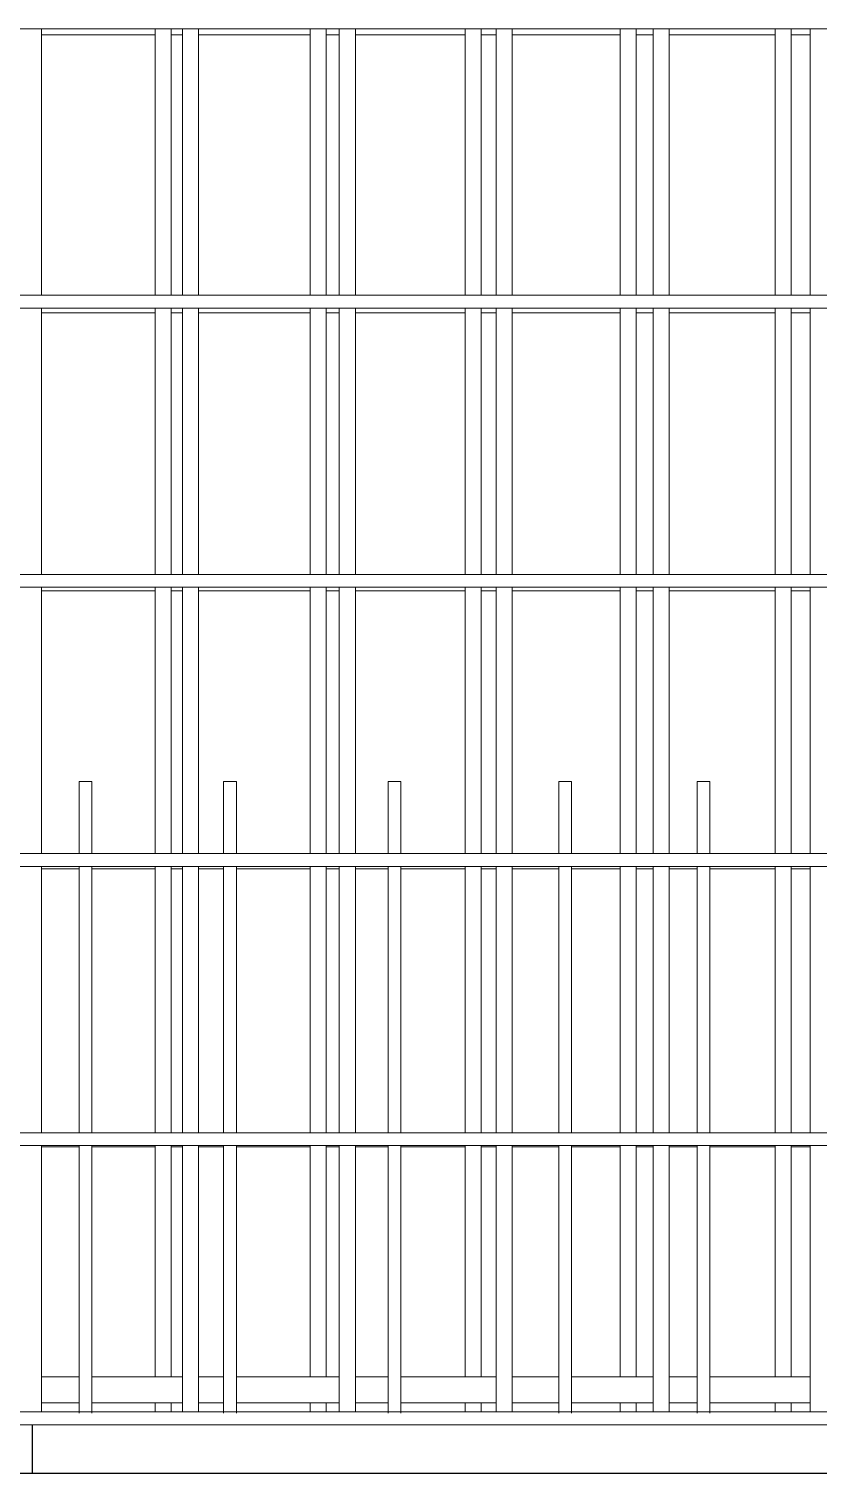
# Model space of a CAD drawing. Header units: millimetres. Extents: x 6720 to 22888, y -3063 to 10060.
# Drawn here: x 11013 to 11503, y -1395 to -497 of the extents above; entities that cross this region are included whole.
import ezdxf

# ---------------------------------------------------------------- set-up
doc = ezdxf.new("R2010")
doc.units = ezdxf.units.MM
doc.layers.add('A-WALL', color=113, linetype='Continuous', lineweight=25)
doc.layers.add('S-RBAR', color=171, linetype='Continuous', lineweight=18)

msp = doc.modelspace()

# ---------------------------------------------------------------- linework, layer by layer
at = {"layer": 'A-WALL'}
for p, q in [((11014.79, -1395), (11014.79, -1365)), ((10062.57, -1395), (12318.57, -1395))]:
    msp.add_line(p, q, dxfattribs=at)
at = {"layer": 'S-RBAR'}
for p, q in [((10964.44, -497.21), (12288.57, -497.21)), ((11020.48, -662.77), (11020.48, -497.21)), ((11020.48, -500.87), (11091.11, -500.87)), ((11091.11, -662.77), (11091.11, -497.21)), ((11101.11, -662.77), (11101.11, -497.21)), ((11101.11, -500.87), (11108.02, -500.87)), ((11108.02, -662.77), (11108.02, -497.21)), ((11118.02, -662.77), (11118.02, -497.21)), ((11118.02, -500.87), (11187.45, -500.87)), ((11187.45, -662.77), (11187.45, -497.21)), ((11197.45, -662.77), (11197.45, -497.21)), ((11197.45, -500.87), (11205.57, -500.87)), ((11205.57, -662.77), (11205.57, -497.21)), ((11215.57, -662.77), (11215.57, -497.21)), ((11215.57, -500.87), (11283.78, -500.87)), ((11283.78, -662.77), (11283.78, -497.21)), ((11293.78, -662.77), (11293.78, -497.21)), ((11293.78, -500.87), (11303.11, -500.87)), ((11303.11, -662.77), (11303.11, -497.21)), ((11313.11, -662.77), (11313.11, -497.21)), ((11313.11, -500.87), (11380.12, -500.87)), ((11380.12, -662.77), (11380.12, -497.21)), ((11390.12, -662.77), (11390.12, -497.21)), ((11390.12, -500.87), (11400.66, -500.87)), ((11400.66, -662.77), (11400.66, -497.21)), ((11410.66, -662.77), (11410.66, -497.21)), ((11410.66, -500.87), (11476.45, -500.87)), ((11476.45, -662.77), (11476.45, -497.21)), ((11486.45, -662.77), (11486.45, -497.21)), ((11486.45, -500.87), (11498.2, -500.87)), ((11498.2, -662.77), (11498.2, -497.21)), ((10966.59, -662.77), (12288.57, -662.77)), ((10966.59, -670.77), (12288.57, -670.77)), ((11020.48, -836.33), (11020.48, -670.77)), ((11091.11, -836.33), (11091.11, -670.77)), ((11101.11, -836.33), (11101.11, -670.77)), ((11108.02, -836.33), (11108.02, -670.77)), ((11118.02, -836.33), (11118.02, -670.77)), ((11187.45, -836.33), (11187.45, -670.77)), ((11197.45, -836.33), (11197.45, -670.77)), ((11205.57, -836.33), (11205.57, -670.77)), ((11215.57, -836.33), (11215.57, -670.77)), ((11283.78, -836.33), (11283.78, -670.77)), ((11293.78, -836.33), (11293.78, -670.77)), ((11303.11, -836.33), (11303.11, -670.77)), ((11313.11, -836.33), (11313.11, -670.77)), ((11380.12, -836.33), (11380.12, -670.77)), ((11390.12, -836.33), (11390.12, -670.77)), ((11400.66, -836.33), (11400.66, -670.77)), ((11410.66, -836.33), (11410.66, -670.77)), ((11476.45, -836.33), (11476.45, -670.77)), ((11486.45, -836.33), (11486.45, -670.77)), ((11498.2, -836.33), (11498.2, -670.77)), ((11020.48, -673.69), (11091.11, -673.69)), ((11101.11, -673.69), (11108.02, -673.69)), ((11118.02, -673.69), (11187.45, -673.69)), ((11197.45, -673.69), (11205.57, -673.69)), ((11215.57, -673.69), (11283.78, -673.69)), ((11293.78, -673.69), (11303.11, -673.69)), ((11313.11, -673.69), (11380.12, -673.69)), ((11390.12, -673.69), (11400.66, -673.69)), ((11410.66, -673.69), (11476.45, -673.69)), ((11486.45, -673.69), (11498.2, -673.69)), ((10966.59, -836.33), (12288.57, -836.33)), ((10966.59, -844.33), (12288.57, -844.33)), ((11020.48, -1009.88), (11020.48, -844.33)), ((11020.48, -846.52), (11091.11, -846.52)), ((11091.11, -1009.88), (11091.11, -844.33)), ((11101.11, -1009.88), (11101.11, -844.33)), ((11101.11, -846.52), (11108.02, -846.52)), ((11108.02, -1009.88), (11108.02, -844.33)), ((11118.02, -1009.88), (11118.02, -844.33)), ((11118.02, -846.52), (11187.45, -846.52)), ((11187.45, -1009.88), (11187.45, -844.33)), ((11197.45, -1009.88), (11197.45, -844.33)), ((11197.45, -846.52), (11205.57, -846.52)), ((11205.57, -1009.88), (11205.57, -844.33)), ((11215.57, -1009.88), (11215.57, -844.33)), ((11215.57, -846.52), (11283.78, -846.52)), ((11283.78, -1009.88), (11283.78, -844.33)), ((11293.78, -1009.88), (11293.78, -844.33)), ((11293.78, -846.52), (11303.11, -846.52)), ((11303.11, -1009.88), (11303.11, -844.33)), ((11313.11, -1009.88), (11313.11, -844.33)), ((11313.11, -846.52), (11380.12, -846.52)), ((11380.12, -1009.88), (11380.12, -844.33)), ((11390.12, -1009.88), (11390.12, -844.33)), ((11390.12, -846.52), (11400.66, -846.52)), ((11400.66, -1009.88), (11400.66, -844.33)), ((11410.66, -1009.88), (11410.66, -844.33)), ((11410.66, -846.52), (11476.45, -846.52)), ((11476.45, -1009.88), (11476.45, -844.33)), ((11486.45, -1009.88), (11486.45, -844.33)), ((11486.45, -846.52), (11498.2, -846.52)), ((11498.2, -1009.88), (11498.2, -844.33)), ((11051.8, -965), (11043.8, -965)), ((11043.8, -1009.88), (11043.8, -965)), ((11051.8, -1009.88), (11051.8, -965)), ((11141.6, -965), (11133.6, -965)), ((11133.6, -1009.88), (11133.6, -965)), ((11141.6, -1009.88), (11141.6, -965)), ((11243.9, -965), (11235.9, -965)), ((11235.9, -1009.88), (11235.9, -965)), ((11243.9, -1009.88), (11243.9, -965)), ((11349.95, -965), (11341.95, -965)), ((11341.95, -1009.88), (11341.95, -965)), ((11349.95, -1009.88), (11349.95, -965)), ((11436, -965), (11428, -965)), ((11428, -1009.88), (11428, -965)), ((11436, -1009.88), (11436, -965)), ((10966.59, -1009.88), (12288.57, -1009.88)), ((10966.59, -1017.88), (12288.57, -1017.88)), ((11020.48, -1183.44), (11020.48, -1017.88)), ((11020.48, -1019.35), (11043.8, -1019.35)), ((11043.8, -1183.44), (11043.8, -1017.88)), ((11051.8, -1183.44), (11051.8, -1017.88)), ((11051.8, -1019.35), (11091.11, -1019.35)), ((11091.11, -1183.44), (11091.11, -1017.88)), ((11101.11, -1183.44), (11101.11, -1017.88)), ((11101.11, -1019.35), (11108.02, -1019.35)), ((11108.02, -1183.44), (11108.02, -1017.88)), ((11118.02, -1183.44), (11118.02, -1017.88)), ((11118.02, -1019.35), (11133.6, -1019.35)), ((11133.6, -1183.44), (11133.6, -1017.88)), ((11141.6, -1183.44), (11141.6, -1017.88)), ((11141.6, -1019.35), (11187.45, -1019.35)), ((11187.45, -1183.44), (11187.45, -1017.88)), ((11197.45, -1183.44), (11197.45, -1017.88)), ((11197.45, -1019.35), (11205.57, -1019.35)), ((11205.57, -1183.44), (11205.57, -1017.88)), ((11215.57, -1183.44), (11215.57, -1017.88)), ((11215.57, -1019.35), (11235.9, -1019.35)), ((11235.9, -1183.44), (11235.9, -1017.88)), ((11243.9, -1183.44), (11243.9, -1017.88)), ((11243.9, -1019.35), (11283.78, -1019.35)), ((11283.78, -1183.44), (11283.78, -1017.88)), ((11293.78, -1183.44), (11293.78, -1017.88)), ((11293.78, -1019.35), (11303.11, -1019.35)), ((11303.11, -1183.44), (11303.11, -1017.88)), ((11313.11, -1183.44), (11313.11, -1017.88)), ((11313.11, -1019.35), (11341.95, -1019.35)), ((11341.95, -1183.44), (11341.95, -1017.88)), ((11349.95, -1183.44), (11349.95, -1017.88)), ((11349.95, -1019.35), (11380.12, -1019.35)), ((11380.12, -1183.44), (11380.12, -1017.88)), ((11390.12, -1183.44), (11390.12, -1017.88)), ((11390.12, -1019.35), (11400.66, -1019.35)), ((11400.66, -1183.44), (11400.66, -1017.88)), ((11410.66, -1183.44), (11410.66, -1017.88)), ((11410.66, -1019.35), (11428, -1019.35)), ((11428, -1183.44), (11428, -1017.88)), ((11436, -1183.44), (11436, -1017.88)), ((11436, -1019.35), (11476.45, -1019.35)), ((11476.45, -1183.44), (11476.45, -1017.88)), ((11486.45, -1183.44), (11486.45, -1017.88)), ((11486.45, -1019.35), (11498.2, -1019.35)), ((11498.2, -1183.44), (11498.2, -1017.88)), ((10966.59, -1183.44), (12288.57, -1183.44)), ((10966.59, -1191.44), (12288.57, -1191.44)), ((11020.48, -1357), (11020.48, -1191.44)), ((11020.48, -1192.17), (11043.8, -1192.17)), ((11043.8, -1325), (11043.8, -1191.44)), ((11051.8, -1325), (11051.8, -1191.44)), ((11051.8, -1192.17), (11091.11, -1192.17)), ((11091.11, -1335.25), (11091.11, -1191.44)), ((11101.11, -1335.25), (11101.11, -1191.44)), ((11101.11, -1192.17), (11108.02, -1192.17)), ((11108.02, -1357), (11108.02, -1191.44)), ((11118.02, -1357), (11118.02, -1191.44)), ((11118.02, -1192.17), (11133.6, -1192.17)), ((11133.6, -1325), (11133.6, -1191.44)), ((11141.6, -1325), (11141.6, -1191.44)), ((11141.6, -1192.17), (11187.45, -1192.17)), ((11187.45, -1335.25), (11187.45, -1191.44)), ((11197.45, -1335.25), (11197.45, -1191.44)), ((11197.45, -1192.17), (11205.57, -1192.17)), ((11205.57, -1357), (11205.57, -1191.44)), ((11215.57, -1357), (11215.57, -1191.44)), ((11215.57, -1192.17), (11235.9, -1192.17)), ((11235.9, -1325), (11235.9, -1191.44)), ((11243.9, -1325), (11243.9, -1191.44)), ((11243.9, -1192.17), (11283.78, -1192.17)), ((11283.78, -1335.25), (11283.78, -1191.44)), ((11293.78, -1335.25), (11293.78, -1191.44)), ((11293.78, -1192.17), (11303.11, -1192.17)), ((11303.11, -1357), (11303.11, -1191.44)), ((11313.11, -1357), (11313.11, -1191.44)), ((11313.11, -1192.17), (11341.95, -1192.17)), ((11341.95, -1325), (11341.95, -1191.44)), ((11349.95, -1325), (11349.95, -1191.44)), ((11349.95, -1192.17), (11380.12, -1192.17)), ((11380.12, -1335.25), (11380.12, -1191.44)), ((11390.12, -1335.25), (11390.12, -1191.44)), ((11390.12, -1192.17), (11400.66, -1192.17)), ((11400.66, -1357), (11400.66, -1191.44)), ((11410.66, -1357), (11410.66, -1191.44)), ((11410.66, -1192.17), (11428, -1192.17)), ((11428, -1325), (11428, -1191.44)), ((11436, -1325), (11436, -1191.44)), ((11436, -1192.17), (11476.45, -1192.17)), ((11476.45, -1335.25), (11476.45, -1191.44)), ((11486.45, -1335.25), (11486.45, -1191.44)), ((11486.45, -1192.17), (11498.2, -1192.17)), ((11498.2, -1357), (11498.2, -1191.44)), ((11043.8, -1325), (11043.8, -1357.66)), ((11051.8, -1325), (11051.8, -1357.66)), ((11133.6, -1325), (11133.6, -1357.66)), ((11141.6, -1325), (11141.6, -1357.66)), ((11235.9, -1325), (11235.9, -1357.66)), ((11243.9, -1325), (11243.9, -1357.66)), ((11341.95, -1325), (11341.95, -1357.66)), ((11349.95, -1325), (11349.95, -1357.66)), ((11428, -1325), (11428, -1357.66)), ((11436, -1325), (11436, -1357.66)), ((11020.48, -1335.25), (11043.8, -1335.25)), ((11051.8, -1335.25), (11108.02, -1335.25)), ((11118.02, -1335.25), (11133.6, -1335.25)), ((11141.6, -1335.25), (11205.57, -1335.25)), ((11215.57, -1335.25), (11235.9, -1335.25)), ((11243.9, -1335.25), (11303.11, -1335.25)), ((11313.11, -1335.25), (11341.95, -1335.25)), ((11349.95, -1335.25), (11400.66, -1335.25)), ((11410.66, -1335.25), (11428, -1335.25)), ((11436, -1335.25), (11498.2, -1335.25)), ((11020.48, -1351.25), (11043.8, -1351.25)), ((11051.8, -1351.25), (11108.02, -1351.25)), ((11091.11, -1357), (11091.11, -1351.25)), ((11101.11, -1357), (11101.11, -1351.25)), ((11118.02, -1351.25), (11133.6, -1351.25)), ((11141.6, -1351.25), (11205.57, -1351.25)), ((11187.45, -1357), (11187.45, -1351.25)), ((11197.45, -1357), (11197.45, -1351.25)), ((11215.57, -1351.25), (11235.9, -1351.25)), ((11243.9, -1351.25), (11303.11, -1351.25)), ((11283.78, -1357), (11283.78, -1351.25)), ((11293.78, -1357), (11293.78, -1351.25)), ((11313.11, -1351.25), (11341.95, -1351.25)), ((11349.95, -1351.25), (11400.66, -1351.25)), ((11380.12, -1357), (11380.12, -1351.25)), ((11390.12, -1357), (11390.12, -1351.25)), ((11410.66, -1351.25), (11428, -1351.25)), ((11436, -1351.25), (11498.2, -1351.25)), ((11476.45, -1357), (11476.45, -1351.25)), ((11486.45, -1357), (11486.45, -1351.25)), ((10964.44, -1357), (12288.57, -1357)), ((10964.44, -1365), (12288.57, -1365))]:
    msp.add_line(p, q, dxfattribs=at)

doc.saveas('drawing.dxf')
